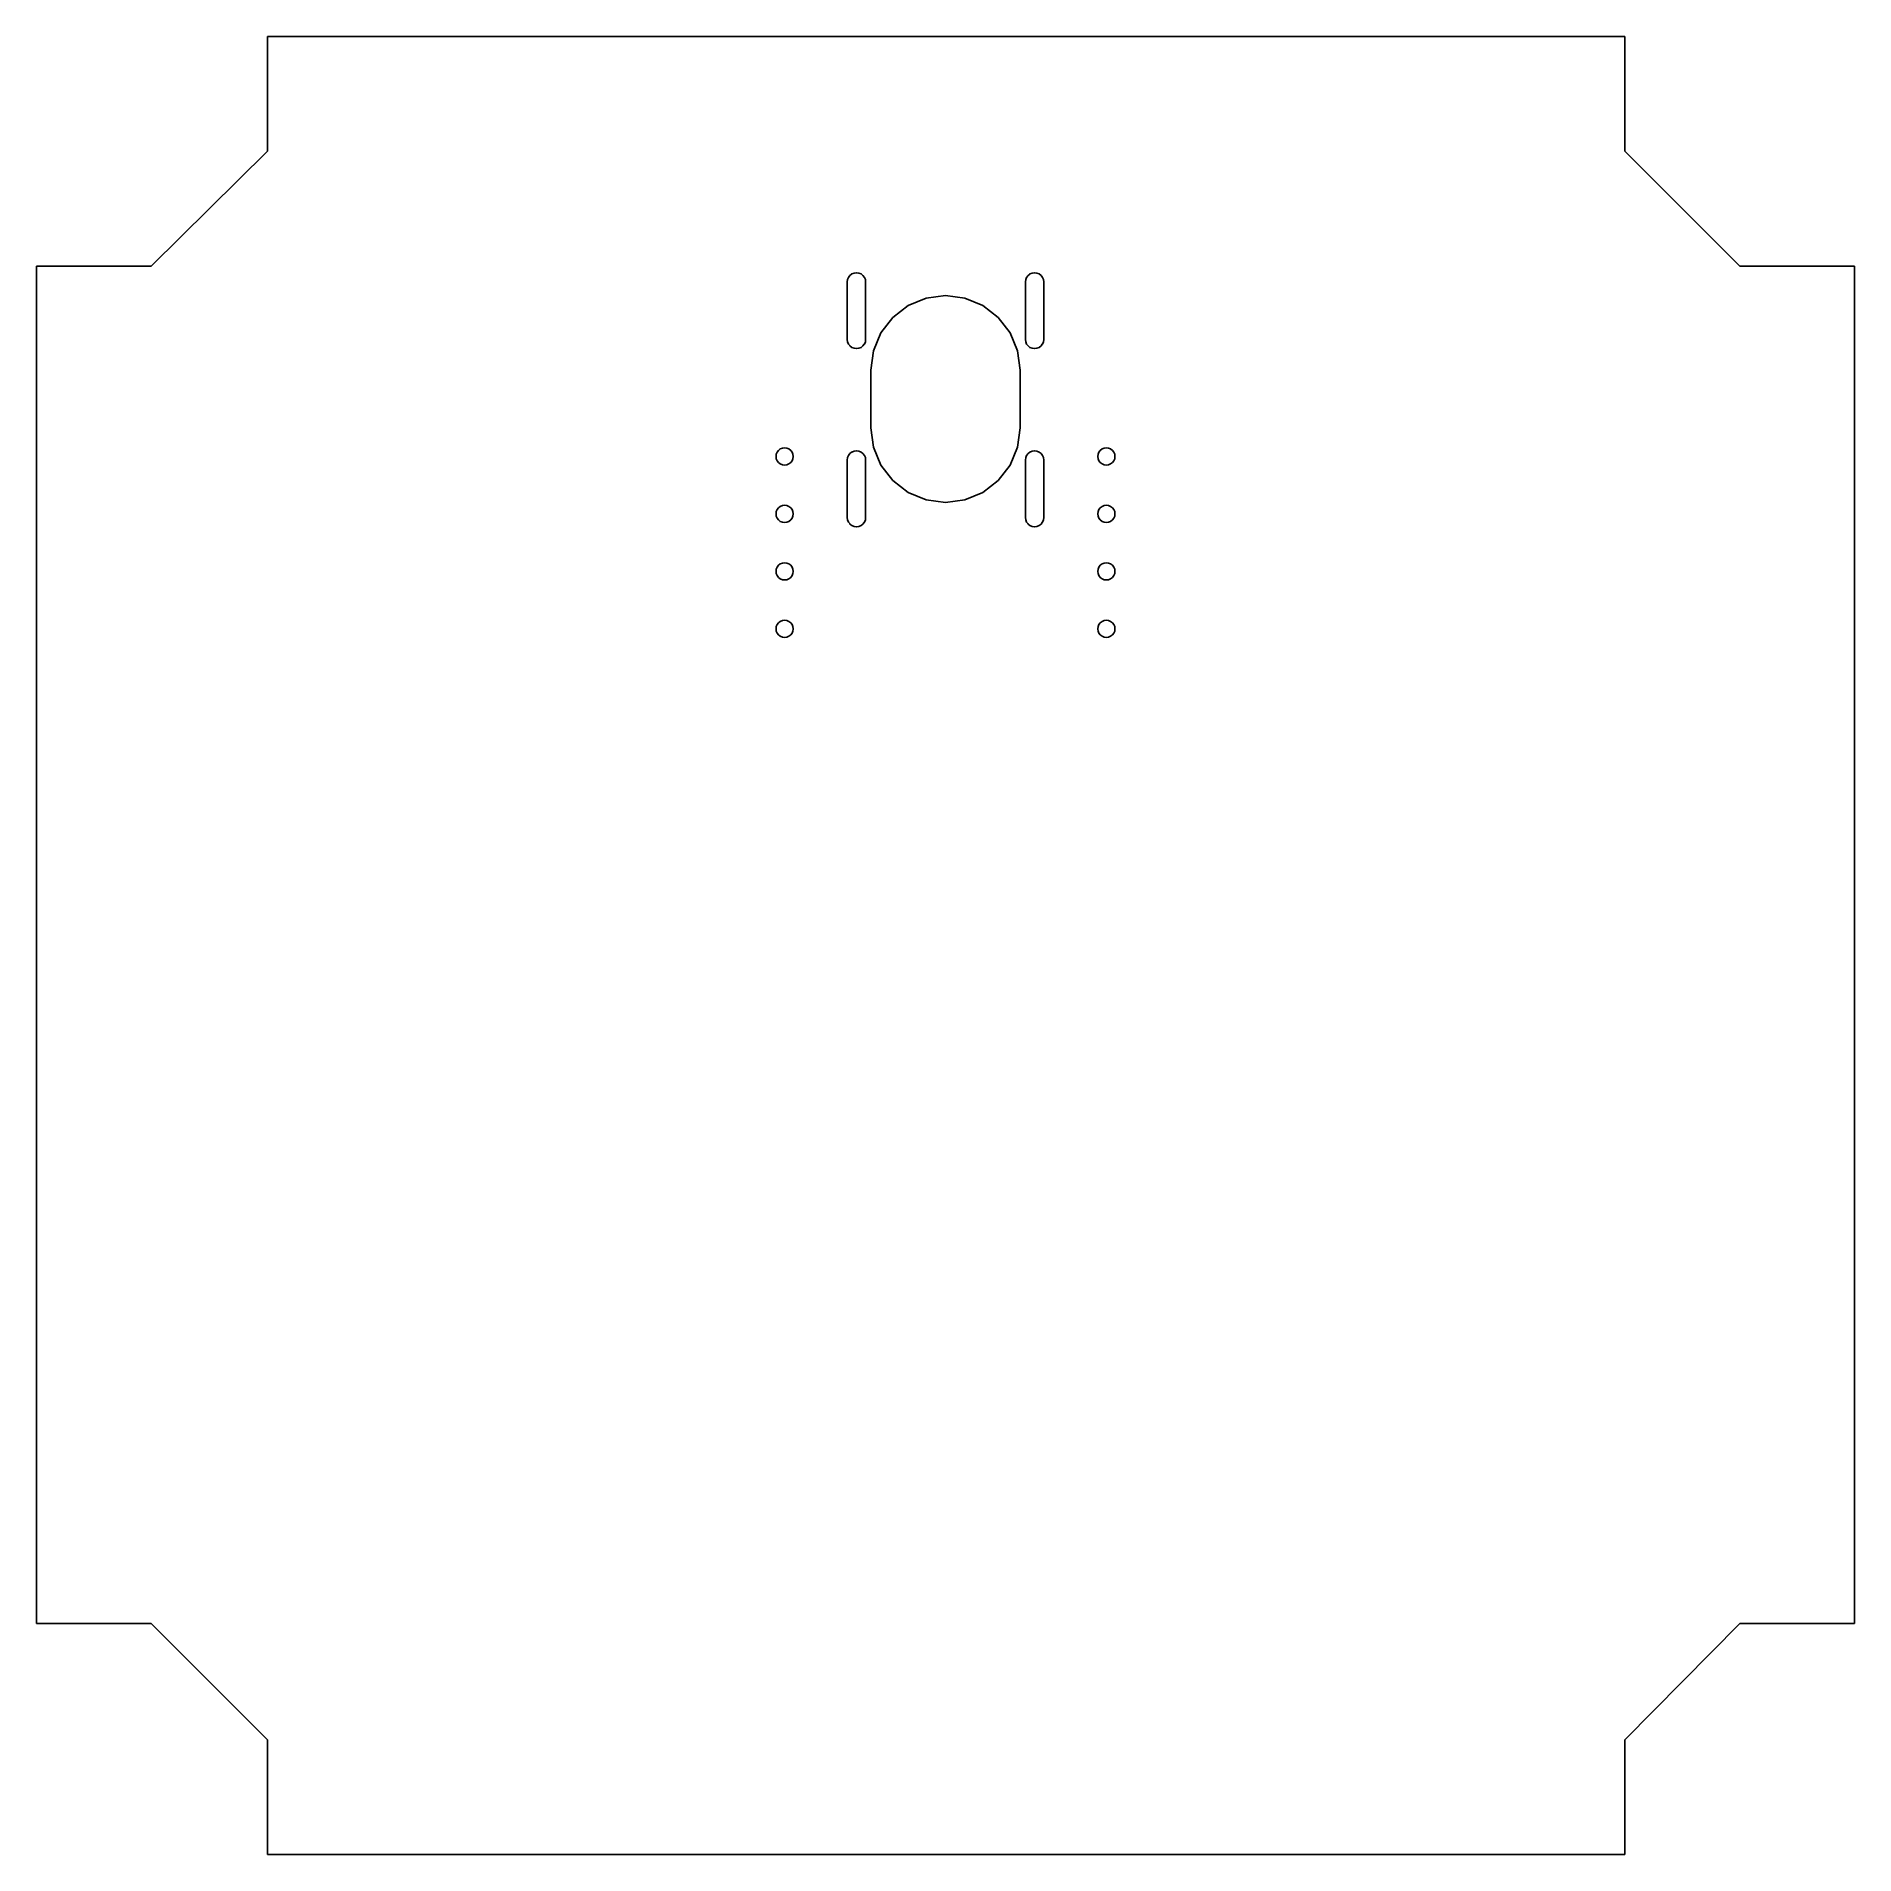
# Model space of a CAD drawing. Header units: metres. Extents: x 1739 to 2056, y 120 to 436.
import ezdxf

# ---------------------------------------------------------------- set-up
doc = ezdxf.new("R2010")
doc.units = ezdxf.units.M

msp = doc.modelspace()

# ---------------------------------------------------------------- linework, layer by layer
at = {"layer": 'Layer0'}
for p, q in [((1779.26, 436.28, 0), (2015.51, 436.28, 0)), ((1779.26, 436.28, 0), (1779.26, 416.28, 0)), ((2015.51, 416.28, 0), (2015.51, 436.28, 0)), ((1779.26, 416.28, 0), (1759.01, 396.28, 0)), ((2035.51, 396.28, 0), (2015.51, 416.28, 0)), ((1739.01, 160.03, 0), (1739.01, 396.28, 0)), ((1759.01, 396.28, 0), (1739.01, 396.28, 0)), ((2055.51, 396.28, 0), (2035.51, 396.28, 0)), ((2055.51, 396.28, 0), (2055.51, 160.03, 0)), ((1880.22, 393.95, 0), (1880.16, 393.53, 0)), ((1880.16, 393.53, 0), (1880.16, 383.53, 0)), ((1880.22, 393.95, 0), (1880.38, 394.33, 0)), ((1880.38, 394.33, 0), (1880.63, 394.67, 0)), ((1880.63, 394.67, 0), (1880.92, 394.89, 0)), ((1880.92, 394.89, 0), (1880.96, 394.92, 0)), ((1881.35, 395.08, 0), (1880.96, 394.92, 0)), ((1881.76, 395.13, 0), (1881.35, 395.08, 0)), ((1881.8, 395.13, 0), (1881.76, 395.13, 0)), ((1882.18, 395.08, 0), (1881.8, 395.13, 0)), ((1882.56, 394.92, 0), (1882.18, 395.08, 0)), ((1882.89, 394.67, 0), (1882.56, 394.92, 0)), ((1883.15, 394.33, 0), (1882.89, 394.67, 0)), ((1883.31, 393.95, 0), (1883.15, 394.33, 0)), ((1883.36, 393.53, 0), (1883.31, 393.95, 0)), ((1883.36, 383.53, 0), (1883.36, 393.53, 0)), ((1911.22, 393.95, 0), (1911.16, 393.53, 0)), ((1911.16, 393.53, 0), (1911.16, 383.53, 0)), ((1911.22, 393.95, 0), (1911.38, 394.33, 0)), ((1911.38, 394.33, 0), (1911.63, 394.67, 0)), ((1911.63, 394.67, 0), (1911.92, 394.89, 0)), ((1911.92, 394.89, 0), (1911.96, 394.92, 0)), ((1912.35, 395.08, 0), (1911.96, 394.92, 0)), ((1912.76, 395.13, 0), (1912.35, 395.08, 0)), ((1912.8, 395.13, 0), (1912.76, 395.13, 0)), ((1913.18, 395.08, 0), (1912.8, 395.13, 0)), ((1913.56, 394.92, 0), (1913.18, 395.08, 0)), ((1913.89, 394.67, 0), (1913.56, 394.92, 0)), ((1914.15, 394.33, 0), (1913.89, 394.67, 0)), ((1914.31, 393.95, 0), (1914.15, 394.33, 0)), ((1914.36, 393.53, 0), (1914.31, 393.95, 0)), ((1914.36, 383.53, 0), (1914.36, 393.53, 0)), ((1888.07, 387.35, 0), (1890.76, 389.42, 0)), ((1890.76, 389.42, 0), (1893.9, 390.72, 0)), ((1893.9, 390.72, 0), (1897.26, 391.16, 0)), ((1897.26, 391.16, 0), (1900.63, 390.72, 0)), ((1900.63, 390.72, 0), (1903.76, 389.42, 0)), ((1903.76, 389.42, 0), (1906.45, 387.35, 0)), ((1886, 384.66, 0), (1888.07, 387.35, 0)), ((1906.45, 387.35, 0), (1908.52, 384.66, 0)), ((1880.22, 383.12, 0), (1880.16, 383.53, 0)), ((1880.38, 382.73, 0), (1880.22, 383.12, 0)), ((1883.15, 382.73, 0), (1883.31, 383.12, 0)), ((1883.31, 383.12, 0), (1883.36, 383.53, 0)), ((1884.7, 381.52, 0), (1886, 384.66, 0)), ((1908.52, 384.66, 0), (1909.82, 381.52, 0)), ((1911.22, 383.12, 0), (1911.16, 383.53, 0)), ((1911.38, 382.73, 0), (1911.22, 383.12, 0)), ((1914.15, 382.73, 0), (1914.31, 383.12, 0)), ((1914.31, 383.12, 0), (1914.36, 383.53, 0)), ((1880.58, 382.47, 0), (1880.38, 382.73, 0)), ((1880.63, 382.4, 0), (1880.58, 382.47, 0)), ((1880.96, 382.15, 0), (1880.63, 382.4, 0)), ((1881.35, 381.99, 0), (1880.96, 382.15, 0)), ((1881.76, 381.93, 0), (1881.35, 381.99, 0)), ((1881.76, 381.93, 0), (1881.8, 381.93, 0)), ((1881.8, 381.93, 0), (1882.18, 381.99, 0)), ((1882.56, 382.15, 0), (1882.18, 381.99, 0)), ((1882.56, 382.15, 0), (1882.89, 382.4, 0)), ((1883.11, 382.69, 0), (1882.89, 382.4, 0)), ((1883.15, 382.73, 0), (1883.11, 382.69, 0)), ((1884.26, 378.16, 0), (1884.7, 381.52, 0)), ((1909.82, 381.52, 0), (1910.26, 378.16, 0)), ((1911.58, 382.47, 0), (1911.38, 382.73, 0)), ((1911.63, 382.4, 0), (1911.58, 382.47, 0)), ((1911.96, 382.15, 0), (1911.63, 382.4, 0)), ((1912.35, 381.99, 0), (1911.96, 382.15, 0)), ((1912.76, 381.93, 0), (1912.35, 381.99, 0)), ((1912.76, 381.93, 0), (1912.8, 381.93, 0)), ((1912.8, 381.93, 0), (1913.18, 381.99, 0)), ((1913.56, 382.15, 0), (1913.18, 381.99, 0)), ((1913.56, 382.15, 0), (1913.89, 382.4, 0)), ((1914.11, 382.69, 0), (1913.89, 382.4, 0)), ((1914.15, 382.73, 0), (1914.11, 382.69, 0)), ((1884.26, 378.16, 0), (1884.26, 368.16, 0)), ((1910.26, 378.16, 0), (1910.26, 368.16, 0)), ((1884.7, 364.79, 0), (1884.26, 368.16, 0)), ((1910.26, 368.16, 0), (1909.82, 364.79, 0)), ((1868.2, 364.22, 0), (1867.96, 363.91, 0)), ((1868.51, 364.46, 0), (1868.2, 364.22, 0)), ((1868.87, 364.61, 0), (1868.51, 364.46, 0)), ((1869.26, 364.66, 0), (1868.87, 364.61, 0)), ((1869.65, 364.61, 0), (1869.26, 364.66, 0)), ((1870.01, 364.46, 0), (1869.65, 364.61, 0)), ((1870.32, 364.22, 0), (1870.01, 364.46, 0)), ((1870.56, 363.91, 0), (1870.32, 364.22, 0)), ((1881.35, 364.08, 0), (1880.96, 363.92, 0)), ((1881.76, 364.13, 0), (1881.35, 364.08, 0)), ((1881.8, 364.13, 0), (1881.76, 364.13, 0)), ((1882.18, 364.08, 0), (1881.8, 364.13, 0)), ((1882.56, 363.92, 0), (1882.18, 364.08, 0)), ((1886, 361.66, 0), (1884.7, 364.79, 0)), ((1909.82, 364.79, 0), (1908.52, 361.66, 0)), ((1912.35, 364.08, 0), (1911.96, 363.92, 0)), ((1912.76, 364.13, 0), (1912.35, 364.08, 0)), ((1912.8, 364.13, 0), (1912.76, 364.13, 0)), ((1913.18, 364.08, 0), (1912.8, 364.13, 0)), ((1913.56, 363.92, 0), (1913.18, 364.08, 0)), ((1924.2, 364.22, 0), (1923.96, 363.91, 0)), ((1924.51, 364.46, 0), (1924.2, 364.22, 0)), ((1924.87, 364.61, 0), (1924.51, 364.46, 0)), ((1925.26, 364.66, 0), (1924.87, 364.61, 0)), ((1925.65, 364.61, 0), (1925.26, 364.66, 0)), ((1926.01, 364.46, 0), (1925.65, 364.61, 0)), ((1926.32, 364.22, 0), (1926.01, 364.46, 0)), ((1926.56, 363.91, 0), (1926.32, 364.22, 0)), ((1867.81, 363.55, 0), (1867.76, 363.16, 0)), ((1867.76, 363.16, 0), (1867.81, 362.77, 0)), ((1867.96, 363.91, 0), (1867.81, 363.55, 0)), ((1867.81, 362.77, 0), (1867.96, 362.41, 0)), ((1867.96, 362.41, 0), (1868.2, 362.1, 0)), ((1868.2, 362.1, 0), (1868.51, 361.86, 0)), ((1868.51, 361.86, 0), (1868.87, 361.71, 0)), ((1868.87, 361.71, 0), (1869.26, 361.66, 0)), ((1869.26, 361.66, 0), (1869.65, 361.71, 0)), ((1869.65, 361.71, 0), (1870.01, 361.86, 0)), ((1870.01, 361.86, 0), (1870.32, 362.1, 0)), ((1870.32, 362.1, 0), (1870.56, 362.41, 0)), ((1870.71, 363.55, 0), (1870.56, 363.91, 0)), ((1870.56, 362.41, 0), (1870.71, 362.77, 0)), ((1870.76, 363.16, 0), (1870.71, 363.55, 0)), ((1870.71, 362.77, 0), (1870.76, 363.16, 0)), ((1880.22, 362.95, 0), (1880.16, 362.53, 0)), ((1880.16, 362.53, 0), (1880.16, 352.53, 0)), ((1880.22, 362.95, 0), (1880.38, 363.33, 0)), ((1880.38, 363.33, 0), (1880.63, 363.67, 0)), ((1880.63, 363.67, 0), (1880.92, 363.89, 0)), ((1880.92, 363.89, 0), (1880.96, 363.92, 0)), ((1882.89, 363.67, 0), (1882.56, 363.92, 0)), ((1883.15, 363.33, 0), (1882.89, 363.67, 0)), ((1883.31, 362.95, 0), (1883.15, 363.33, 0)), ((1883.36, 362.53, 0), (1883.31, 362.95, 0)), ((1883.36, 352.53, 0), (1883.36, 362.53, 0)), ((1888.07, 358.97, 0), (1886, 361.66, 0)), ((1908.52, 361.66, 0), (1906.45, 358.97, 0)), ((1911.22, 362.95, 0), (1911.16, 362.53, 0)), ((1911.16, 362.53, 0), (1911.16, 352.53, 0)), ((1911.22, 362.95, 0), (1911.38, 363.33, 0)), ((1911.38, 363.33, 0), (1911.63, 363.67, 0)), ((1911.63, 363.67, 0), (1911.92, 363.89, 0)), ((1911.92, 363.89, 0), (1911.96, 363.92, 0)), ((1913.89, 363.67, 0), (1913.56, 363.92, 0)), ((1914.15, 363.33, 0), (1913.89, 363.67, 0)), ((1914.31, 362.95, 0), (1914.15, 363.33, 0)), ((1914.36, 362.53, 0), (1914.31, 362.95, 0)), ((1914.36, 352.53, 0), (1914.36, 362.53, 0)), ((1923.81, 363.55, 0), (1923.76, 363.16, 0)), ((1923.76, 363.16, 0), (1923.81, 362.77, 0)), ((1923.96, 363.91, 0), (1923.81, 363.55, 0)), ((1923.81, 362.77, 0), (1923.96, 362.41, 0)), ((1923.96, 362.41, 0), (1924.2, 362.1, 0)), ((1924.2, 362.1, 0), (1924.51, 361.86, 0)), ((1924.51, 361.86, 0), (1924.87, 361.71, 0)), ((1924.87, 361.71, 0), (1925.26, 361.66, 0)), ((1925.26, 361.66, 0), (1925.65, 361.71, 0)), ((1925.65, 361.71, 0), (1926.01, 361.86, 0)), ((1926.01, 361.86, 0), (1926.32, 362.1, 0)), ((1926.32, 362.1, 0), (1926.56, 362.41, 0)), ((1926.71, 363.55, 0), (1926.56, 363.91, 0)), ((1926.56, 362.41, 0), (1926.71, 362.77, 0)), ((1926.76, 363.16, 0), (1926.71, 363.55, 0)), ((1926.71, 362.77, 0), (1926.76, 363.16, 0)), ((1890.76, 356.9, 0), (1888.07, 358.97, 0)), ((1906.45, 358.97, 0), (1903.76, 356.9, 0)), ((1868.87, 354.61, 0), (1868.51, 354.46, 0)), ((1868.87, 354.61, 0), (1869.26, 354.66, 0)), ((1869.26, 354.66, 0), (1869.65, 354.61, 0)), ((1870.01, 354.46, 0), (1869.65, 354.61, 0)), ((1893.9, 355.6, 0), (1890.76, 356.9, 0)), ((1897.26, 355.16, 0), (1893.9, 355.6, 0)), ((1900.63, 355.6, 0), (1897.26, 355.16, 0)), ((1903.76, 356.9, 0), (1900.63, 355.6, 0)), ((1924.87, 354.61, 0), (1924.51, 354.46, 0)), ((1924.87, 354.61, 0), (1925.26, 354.66, 0)), ((1925.65, 354.61, 0), (1925.26, 354.66, 0)), ((1925.65, 354.61, 0), (1926.01, 354.46, 0)), ((1867.76, 353.16, 0), (1867.81, 353.55, 0)), ((1867.81, 352.77, 0), (1867.76, 353.16, 0)), ((1867.81, 353.55, 0), (1867.96, 353.91, 0)), ((1867.96, 352.41, 0), (1867.81, 352.77, 0)), ((1868.2, 354.22, 0), (1867.96, 353.91, 0)), ((1868.2, 352.1, 0), (1867.96, 352.41, 0)), ((1868.51, 354.46, 0), (1868.2, 354.22, 0)), ((1868.2, 352.1, 0), (1868.51, 351.86, 0)), ((1868.51, 351.86, 0), (1868.87, 351.71, 0)), ((1869.26, 351.66, 0), (1868.87, 351.71, 0)), ((1869.65, 351.71, 0), (1869.26, 351.66, 0)), ((1870.01, 351.86, 0), (1869.65, 351.71, 0)), ((1870.01, 354.46, 0), (1870.32, 354.22, 0)), ((1870.32, 352.1, 0), (1870.01, 351.86, 0)), ((1870.32, 354.22, 0), (1870.56, 353.91, 0)), ((1870.56, 352.41, 0), (1870.32, 352.1, 0)), ((1870.71, 353.55, 0), (1870.56, 353.91, 0)), ((1870.56, 352.41, 0), (1870.71, 352.77, 0)), ((1870.76, 353.16, 0), (1870.71, 353.55, 0)), ((1870.71, 352.77, 0), (1870.76, 353.16, 0)), ((1880.22, 352.12, 0), (1880.16, 352.53, 0)), ((1880.38, 351.73, 0), (1880.22, 352.12, 0)), ((1880.58, 351.47, 0), (1880.38, 351.73, 0)), ((1880.63, 351.4, 0), (1880.58, 351.47, 0)), ((1880.96, 351.15, 0), (1880.63, 351.4, 0)), ((1882.56, 351.15, 0), (1882.89, 351.4, 0)), ((1883.11, 351.69, 0), (1882.89, 351.4, 0)), ((1883.15, 351.73, 0), (1883.11, 351.69, 0)), ((1883.15, 351.73, 0), (1883.31, 352.12, 0)), ((1883.31, 352.12, 0), (1883.36, 352.53, 0)), ((1911.22, 352.12, 0), (1911.16, 352.53, 0)), ((1911.38, 351.73, 0), (1911.22, 352.12, 0)), ((1911.58, 351.47, 0), (1911.38, 351.73, 0)), ((1911.63, 351.4, 0), (1911.58, 351.47, 0)), ((1911.96, 351.15, 0), (1911.63, 351.4, 0)), ((1913.56, 351.15, 0), (1913.89, 351.4, 0)), ((1914.11, 351.69, 0), (1913.89, 351.4, 0)), ((1914.15, 351.73, 0), (1914.11, 351.69, 0)), ((1914.15, 351.73, 0), (1914.31, 352.12, 0)), ((1914.31, 352.12, 0), (1914.36, 352.53, 0)), ((1923.76, 353.16, 0), (1923.81, 353.55, 0)), ((1923.81, 352.77, 0), (1923.76, 353.16, 0)), ((1923.96, 353.91, 0), (1923.81, 353.55, 0)), ((1923.81, 352.77, 0), (1923.96, 352.41, 0)), ((1923.96, 353.91, 0), (1924.2, 354.22, 0)), ((1924.2, 352.1, 0), (1923.96, 352.41, 0)), ((1924.51, 354.46, 0), (1924.2, 354.22, 0)), ((1924.51, 351.86, 0), (1924.2, 352.1, 0)), ((1924.51, 351.86, 0), (1924.87, 351.71, 0)), ((1925.26, 351.66, 0), (1924.87, 351.71, 0)), ((1925.26, 351.66, 0), (1925.65, 351.71, 0)), ((1925.65, 351.71, 0), (1926.01, 351.86, 0)), ((1926.01, 354.46, 0), (1926.32, 354.22, 0)), ((1926.01, 351.86, 0), (1926.32, 352.1, 0)), ((1926.56, 353.91, 0), (1926.32, 354.22, 0)), ((1926.56, 352.41, 0), (1926.32, 352.1, 0)), ((1926.71, 353.55, 0), (1926.56, 353.91, 0)), ((1926.56, 352.41, 0), (1926.71, 352.77, 0)), ((1926.76, 353.16, 0), (1926.71, 353.55, 0)), ((1926.71, 352.77, 0), (1926.76, 353.16, 0)), ((1881.35, 350.99, 0), (1880.96, 351.15, 0)), ((1881.76, 350.93), (1881.35, 350.99, 0)), ((1881.76, 350.93), (1881.8, 350.93, 0)), ((1881.8, 350.93, 0), (1882.18, 350.99, 0)), ((1882.56, 351.15, 0), (1882.18, 350.99, 0)), ((1912.35, 350.99, 0), (1911.96, 351.15, 0)), ((1912.76, 350.93, 0), (1912.35, 350.99, 0)), ((1912.76, 350.93, 0), (1912.8, 350.93, 0)), ((1912.8, 350.93, 0), (1913.18, 350.99, 0)), ((1913.56, 351.15, 0), (1913.18, 350.99, 0)), ((1867.76, 343.16, 0), (1867.81, 343.55, 0)), ((1867.81, 342.77, 0), (1867.76, 343.16, 0)), ((1867.81, 343.55, 0), (1867.96, 343.91, 0)), ((1867.96, 342.41, 0), (1867.81, 342.77, 0)), ((1867.96, 343.91, 0), (1868.2, 344.22, 0)), ((1868.2, 342.1, 0), (1867.96, 342.41, 0)), ((1868.2, 344.22, 0), (1868.51, 344.46, 0)), ((1868.51, 341.86, 0), (1868.2, 342.1, 0)), ((1868.87, 344.61, 0), (1868.51, 344.46, 0)), ((1868.87, 341.71, 0), (1868.51, 341.86, 0)), ((1868.87, 344.61, 0), (1869.26, 344.66, 0)), ((1869.65, 344.61, 0), (1869.26, 344.66, 0)), ((1870.01, 344.46, 0), (1869.65, 344.61, 0)), ((1869.65, 341.71, 0), (1870.01, 341.86, 0)), ((1870.01, 344.46, 0), (1870.32, 344.22, 0)), ((1870.32, 342.1, 0), (1870.01, 341.86, 0)), ((1870.56, 343.91, 0), (1870.32, 344.22, 0)), ((1870.56, 342.41, 0), (1870.32, 342.1, 0)), ((1870.56, 343.91, 0), (1870.71, 343.55, 0)), ((1870.71, 342.77, 0), (1870.56, 342.41, 0)), ((1870.76, 343.16, 0), (1870.71, 343.55, 0)), ((1870.71, 342.77, 0), (1870.76, 343.16, 0)), ((1923.76, 343.16, 0), (1923.81, 343.55, 0)), ((1923.81, 342.77, 0), (1923.76, 343.16, 0)), ((1923.81, 343.55, 0), (1923.96, 343.91, 0)), ((1923.81, 342.77, 0), (1923.96, 342.41, 0)), ((1923.96, 343.91, 0), (1924.2, 344.22, 0)), ((1924.2, 342.1, 0), (1923.96, 342.41, 0)), ((1924.2, 344.22, 0), (1924.51, 344.46, 0)), ((1924.51, 341.86, 0), (1924.2, 342.1, 0)), ((1924.51, 344.46, 0), (1924.87, 344.61, 0)), ((1924.87, 341.71, 0), (1924.51, 341.86, 0)), ((1924.87, 344.61, 0), (1925.26, 344.66, 0)), ((1925.26, 344.66, 0), (1925.65, 344.61, 0)), ((1925.65, 344.61, 0), (1926.01, 344.46, 0)), ((1926.01, 341.86, 0), (1925.65, 341.71, 0)), ((1926.01, 344.46, 0), (1926.32, 344.22, 0)), ((1926.32, 342.1, 0), (1926.01, 341.86, 0)), ((1926.32, 344.22, 0), (1926.56, 343.91, 0)), ((1926.56, 342.41, 0), (1926.32, 342.1, 0)), ((1926.56, 343.91, 0), (1926.71, 343.55, 0)), ((1926.71, 342.77, 0), (1926.56, 342.41, 0)), ((1926.71, 343.55, 0), (1926.76, 343.16, 0)), ((1926.76, 343.16, 0), (1926.71, 342.77, 0)), ((1869.26, 341.66, 0), (1868.87, 341.71, 0)), ((1869.65, 341.71, 0), (1869.26, 341.66, 0)), ((1925.26, 341.66, 0), (1924.87, 341.71, 0)), ((1925.65, 341.71, 0), (1925.26, 341.66, 0)), ((1867.76, 333.16, 0), (1867.81, 333.55, 0)), ((1867.77, 333.11, 0), (1867.76, 333.16, 0)), ((1867.81, 332.77, 0), (1867.77, 333.11, 0)), ((1867.81, 333.55, 0), (1867.96, 333.91, 0)), ((1867.96, 332.41, 0), (1867.81, 332.77, 0)), ((1867.96, 333.91, 0), (1868.2, 334.22, 0)), ((1868.2, 332.1, 0), (1867.96, 332.41, 0)), ((1868.2, 334.22, 0), (1868.51, 334.46, 0)), ((1868.87, 334.61, 0), (1868.51, 334.46, 0)), ((1868.87, 334.61, 0), (1869.26, 334.66, 0)), ((1869.65, 334.61, 0), (1869.26, 334.66, 0)), ((1870.01, 334.46, 0), (1869.65, 334.61, 0)), ((1870.01, 334.46, 0), (1870.32, 334.22, 0)), ((1870.56, 333.91, 0), (1870.32, 334.22, 0)), ((1870.56, 332.41, 0), (1870.32, 332.1, 0)), ((1870.56, 333.91, 0), (1870.71, 333.55, 0)), ((1870.71, 332.77, 0), (1870.56, 332.41, 0)), ((1870.76, 333.16, 0), (1870.71, 333.55, 0)), ((1870.75, 333.11, 0), (1870.71, 332.77, 0)), ((1870.76, 333.16, 0), (1870.75, 333.11, 0)), ((1923.76, 333.16, 0), (1923.81, 333.55, 0)), ((1923.77, 333.11, 0), (1923.76, 333.16, 0)), ((1923.81, 332.77, 0), (1923.77, 333.11, 0)), ((1923.81, 333.55, 0), (1923.96, 333.91, 0)), ((1923.96, 332.41, 0), (1923.81, 332.77, 0)), ((1923.96, 333.91, 0), (1924.2, 334.22, 0)), ((1924.2, 332.1, 0), (1923.96, 332.41, 0)), ((1924.2, 334.22, 0), (1924.51, 334.46, 0)), ((1924.51, 334.46, 0), (1924.87, 334.61, 0)), ((1924.87, 334.61, 0), (1925.26, 334.66, 0)), ((1925.26, 334.66, 0), (1925.65, 334.61, 0)), ((1925.65, 334.61, 0), (1926.01, 334.46, 0)), ((1926.01, 334.46, 0), (1926.32, 334.22, 0)), ((1926.32, 334.22, 0), (1926.56, 333.91, 0)), ((1926.56, 332.41, 0), (1926.32, 332.1, 0)), ((1926.56, 333.91, 0), (1926.71, 333.55, 0)), ((1926.71, 332.77, 0), (1926.56, 332.41, 0)), ((1926.71, 333.55, 0), (1926.76, 333.16, 0)), ((1926.75, 333.11, 0), (1926.71, 332.77, 0)), ((1926.76, 333.16, 0), (1926.75, 333.11, 0)), ((1868.51, 331.86, 0), (1868.2, 332.1, 0)), ((1868.87, 331.71, 0), (1868.51, 331.86, 0)), ((1869.26, 331.66, 0), (1868.87, 331.71, 0)), ((1869.65, 331.71, 0), (1869.26, 331.66, 0)), ((1870.01, 331.86, 0), (1869.65, 331.71, 0)), ((1870.32, 332.1, 0), (1870.01, 331.86, 0)), ((1924.51, 331.86, 0), (1924.2, 332.1, 0)), ((1924.87, 331.71, 0), (1924.51, 331.86, 0)), ((1925.26, 331.66, 0), (1924.87, 331.71, 0)), ((1925.65, 331.71, 0), (1925.26, 331.66, 0)), ((1926.01, 331.86, 0), (1925.65, 331.71, 0)), ((1926.32, 332.1, 0), (1926.01, 331.86, 0)), ((1739.01, 160.03, 0), (1759.01, 160.03, 0)), ((1759.01, 160.03, 0), (1779.26, 139.78, 0)), ((2015.51, 139.78, 0), (2035.52, 160.03, 0)), ((2035.52, 160.03, 0), (2055.51, 160.03, 0)), ((1779.26, 139.78, 0), (1779.26, 119.78, 0)), ((2015.51, 119.78, 0), (2015.51, 139.78, 0)), ((2015.51, 119.78, 0), (1779.26, 119.78, 0))]:
    msp.add_line(p, q, dxfattribs=at)

doc.saveas('drawing.dxf')
